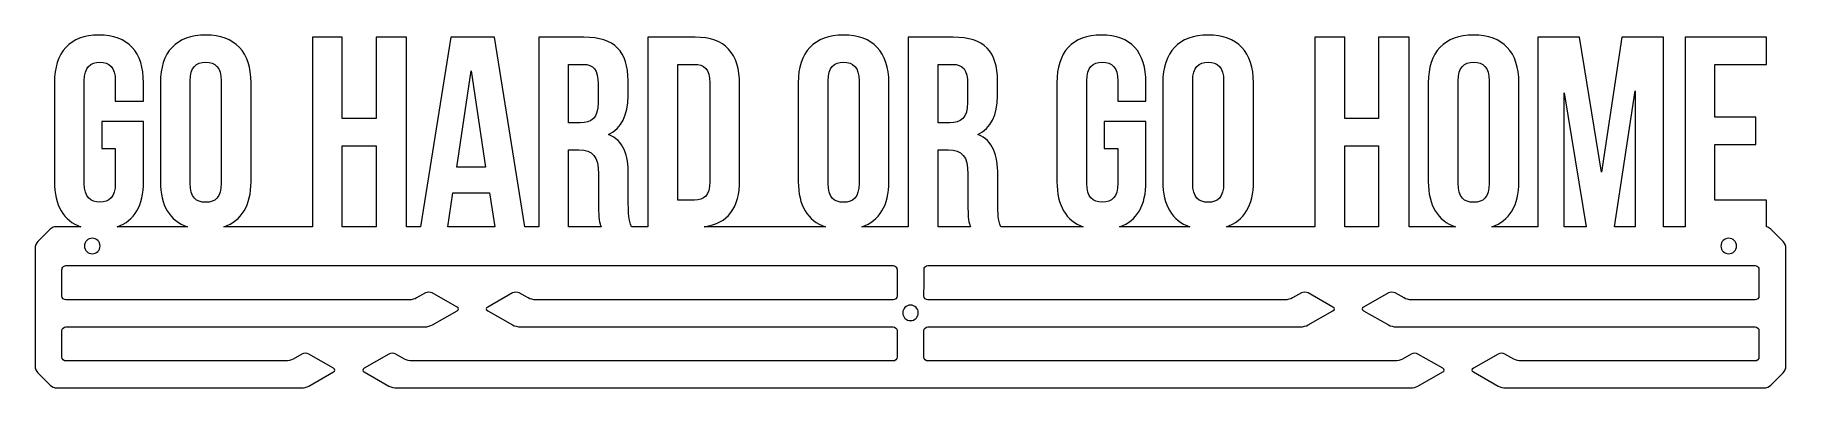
# Model space of a CAD drawing. Header units: inches. Extents: x 19 to 469, y 165 to 256.
import ezdxf

# ---------------------------------------------------------------- set-up
doc = ezdxf.new("R2010")
doc.units = ezdxf.units.IN
doc.header["$MEASUREMENT"] = 0
doc.layers.add('_U+0421_U+043B_U+043E_U+0439 1', color=7, linetype='Continuous')

msp = doc.modelspace()

# ---------------------------------------------------------------- linework, layer by layer
at = {"layer": '_U+0421_U+043B_U+043E_U+0439 1', "lineweight": 0}
for p, q in [((127.06, 221.91), (130.76, 246.61)), ((130.76, 246.61), (134.45, 221.91)), ((411.62, 240.96), (417.32, 206.57)), ((411.62, 206.57), (411.62, 240.96)), ((424.62, 206.57), (429.9, 241.45)), ((429.9, 241.45), (429.9, 206.57)), ((97.62, 227.35), (106.34, 227.35)), ((97.62, 206.57), (97.62, 227.35)), ((106.34, 227.35), (106.34, 206.57)), ((355.26, 227.35), (363.98, 227.35)), ((355.26, 206.57), (355.26, 227.35)), ((363.98, 227.35), (363.98, 206.57)), ((134.45, 221.91), (127.06, 221.91)), ((124.78, 206.57), (126.08, 215.28)), ((126.08, 215.28), (135.5, 215.28)), ((135.5, 215.28), (136.8, 206.57)), ((106.34, 206.57), (97.62, 206.57)), ((136.8, 206.57), (124.78, 206.57)), ((363.98, 206.57), (355.26, 206.57)), ((417.32, 206.57), (411.62, 206.57)), ((429.9, 206.57), (424.62, 206.57))]:
    msp.add_line(p, q, dxfattribs=at)
for points, knots in [([(46.55, 243.54), (46.55, 251.42), (42.64, 255.82), (35.11, 255.82), (27.57, 255.82), (23.67, 251.42), (23.67, 243.54), (23.67, 243.54), (23.67, 218.14), (23.67, 218.14), (23.67, 212.09), (25.97, 208.1), (30.45, 206.57)], [127, 127, 127, 127, 128, 128, 128, 129, 129, 129, 130, 130, 130, 131, 131, 131, 131]), ([(67.22, 206.57), (71.75, 208.1), (74.18, 212.09), (74.18, 218.14), (74.18, 218.14), (74.18, 243.54), (74.18, 243.54), (74.18, 251.42), (70.06, 255.82), (62.53, 255.82), (54.99, 255.82), (50.88, 251.42), (50.88, 243.54), (50.88, 243.54), (50.88, 218.14), (50.88, 218.14), (50.88, 212.09), (53.3, 208.1), (57.83, 206.57)], [106, 106, 106, 106, 107, 107, 107, 108, 108, 108, 109, 109, 109, 110, 110, 110, 111, 111, 111, 112, 112, 112, 112]), ([(190.66, 206.57), (196.8, 207.37), (199.75, 211.46), (199.75, 218.49), (199.75, 218.49), (199.75, 243.19), (199.75, 243.19), (199.75, 251.07), (196.06, 255.26), (188.31, 255.26), (188.31, 255.26), (176.17, 255.26), (176.17, 255.26)], [79, 79, 79, 79, 80, 80, 80, 81, 81, 81, 82, 82, 82, 83, 83, 83, 83]), ([(231.16, 206.57), (235.7, 208.1), (238.12, 212.09), (238.12, 218.14), (238.12, 218.14), (238.12, 243.54), (238.12, 243.54), (238.12, 251.42), (234.01, 255.82), (226.47, 255.82), (218.94, 255.82), (214.82, 251.42), (214.82, 243.54), (214.82, 243.54), (214.82, 218.14), (214.82, 218.14), (214.82, 212.09), (217.25, 208.1), (221.78, 206.57)], [72, 72, 72, 72, 73, 73, 73, 74, 74, 74, 75, 75, 75, 76, 76, 76, 77, 77, 77, 78, 78, 78, 78]), ([(304.19, 243.54), (304.19, 251.42), (300.28, 255.82), (292.75, 255.82), (285.21, 255.82), (281.3, 251.42), (281.3, 243.54), (281.3, 243.54), (281.3, 218.14), (281.3, 218.14), (281.3, 212.09), (283.61, 208.1), (288.08, 206.57)], [58, 58, 58, 58, 59, 59, 59, 60, 60, 60, 61, 61, 61, 62, 62, 62, 62]), ([(324.86, 206.57), (329.39, 208.1), (331.82, 212.09), (331.82, 218.14), (331.82, 218.14), (331.82, 243.54), (331.82, 243.54), (331.82, 251.42), (327.7, 255.82), (320.16, 255.82), (312.63, 255.82), (308.51, 251.42), (308.51, 243.54), (308.51, 243.54), (308.51, 218.14), (308.51, 218.14), (308.51, 212.09), (310.94, 208.1), (315.47, 206.57)], [37, 37, 37, 37, 38, 38, 38, 39, 39, 39, 40, 40, 40, 41, 41, 41, 42, 42, 42, 43, 43, 43, 43]), ([(400.04, 243.54), (400.04, 251.42), (395.93, 255.82), (388.39, 255.82), (380.86, 255.82), (376.74, 251.42), (376.74, 243.54)], [24, 24, 24, 24, 25, 25, 25, 26, 26, 26, 26]), ([(39.3, 217.66), (39.3, 214.1), (37.76, 212.91), (35.32, 212.91), (32.88, 212.91), (31.34, 214.1), (31.34, 217.66), (31.34, 217.66), (31.34, 244.03), (31.34, 244.03), (31.34, 247.59), (32.88, 248.84), (35.32, 248.84), (37.76, 248.84), (39.3, 247.59), (39.3, 244.03)], [119, 119, 119, 119, 120, 120, 120, 121, 121, 121, 122, 122, 122, 123, 123, 123, 124, 124, 124, 124]), ([(58.55, 244.03), (58.55, 247.59), (60.09, 248.84), (62.53, 248.84), (64.97, 248.84), (66.5, 247.59), (66.5, 244.03)], [0, 0, 0, 0, 1, 1, 1, 2, 2, 2, 2]), ([(222.49, 244.03), (222.49, 247.59), (224.03, 248.84), (226.47, 248.84), (228.91, 248.84), (230.45, 247.59), (230.45, 244.03)], [0, 0, 0, 0, 1, 1, 1, 2, 2, 2, 2]), ([(296.93, 217.66), (296.93, 214.1), (295.4, 212.91), (292.96, 212.91), (290.51, 212.91), (288.98, 214.1), (288.98, 217.66), (288.98, 217.66), (288.98, 244.03), (288.98, 244.03), (288.98, 247.59), (290.51, 248.84), (292.96, 248.84), (295.4, 248.84), (296.93, 247.59), (296.93, 244.03)], [50, 50, 50, 50, 51, 51, 51, 52, 52, 52, 53, 53, 53, 54, 54, 54, 55, 55, 55, 55]), ([(316.19, 244.03), (316.19, 247.59), (317.72, 248.84), (320.16, 248.84), (322.61, 248.84), (324.14, 247.59), (324.14, 244.03)], [0, 0, 0, 0, 1, 1, 1, 2, 2, 2, 2]), ([(384.42, 244.03), (384.42, 247.59), (385.95, 248.84), (388.39, 248.84), (390.84, 248.84), (392.37, 247.59), (392.37, 244.03)], [0, 0, 0, 0, 1, 1, 1, 2, 2, 2, 2]), ([(39.77, 206.57), (44.25, 208.1), (46.55, 212.09), (46.55, 218.14), (46.55, 218.14), (46.55, 233.63), (46.55, 233.63)], [113, 113, 113, 113, 114, 114, 114, 115, 115, 115, 115]), ([(66.5, 217.66), (66.5, 214.1), (64.97, 212.84), (62.53, 212.84), (60.09, 212.84), (58.55, 214.1), (58.55, 217.66)], [3, 3, 3, 3, 4, 4, 4, 5, 5, 5, 5]), ([(230.45, 217.66), (230.45, 214.1), (228.91, 212.84), (226.47, 212.84), (224.03, 212.84), (222.49, 214.1), (222.49, 217.66)], [3, 3, 3, 3, 4, 4, 4, 5, 5, 5, 5]), ([(324.14, 217.66), (324.14, 214.1), (322.61, 212.84), (320.16, 212.84), (317.72, 212.84), (316.19, 214.1), (316.19, 217.66)], [3, 3, 3, 3, 4, 4, 4, 5, 5, 5, 5]), ([(392.37, 217.66), (392.37, 214.1), (390.84, 212.84), (388.39, 212.84), (385.95, 212.84), (384.42, 214.1), (384.42, 217.66)], [3, 3, 3, 3, 4, 4, 4, 5, 5, 5, 5]), ([(19.38, 202.77), (18.99, 202.39), (18.67, 201.62), (18.67, 201.07), (18.67, 201.07), (18.67, 170.74), (18.67, 170.74), (18.67, 170.19), (18.99, 169.42), (19.38, 169.03)], [134, 134, 134, 134, 135, 135, 135, 136, 136, 136, 137, 137, 137, 137]), ([(33.38, 199.61), (32.28, 199.61), (31.38, 200.51), (31.38, 201.61), (31.38, 202.72), (32.28, 203.61), (33.38, 203.61), (34.49, 203.61), (35.38, 202.72), (35.38, 201.61), (35.38, 200.51), (34.49, 199.61), (33.38, 199.61)], [0, 0, 0, 0, 1, 1, 1, 2, 2, 2, 3, 3, 3, 4, 4, 4, 4]), ([(453.95, 199.61), (452.85, 199.61), (451.95, 200.51), (451.95, 201.61), (451.95, 202.72), (452.85, 203.61), (453.95, 203.61), (455.06, 203.61), (455.95, 202.72), (455.95, 201.61), (455.95, 200.51), (455.06, 199.61), (453.95, 199.61)], [0, 0, 0, 0, 1, 1, 1, 2, 2, 2, 3, 3, 3, 4, 4, 4, 4]), ([(467.96, 169.03), (468.35, 169.42), (468.67, 170.19), (468.67, 170.74), (468.67, 170.74), (468.67, 201.07), (468.67, 201.07), (468.67, 201.62), (468.35, 202.39), (467.96, 202.77)], [243, 243, 243, 243, 244, 244, 244, 245, 245, 245, 246, 246, 246, 246]), ([(116.75, 188.26), (116.27, 187.99), (115.43, 187.77), (114.88, 187.77), (114.88, 187.77), (26.6, 187.77), (26.6, 187.77), (26.05, 187.77), (25.6, 188.22), (25.6, 188.77), (25.6, 188.77), (25.6, 195.53), (25.6, 195.53), (25.6, 195.66), (25.67, 195.9), (25.67, 195.9)], [158, 158, 158, 158, 159, 159, 159, 160, 160, 160, 161, 161, 161, 162, 162, 162, 163, 163, 163, 163]), ([(25.67, 195.9), (25.81, 196.28), (26.17, 196.56), (26.6, 196.56), (26.6, 196.56), (239.21, 196.56), (239.21, 196.56), (239.64, 196.56), (240.01, 196.28), (240.15, 195.9)], [163, 163, 163, 163, 164, 164, 164, 165, 165, 165, 166, 166, 166, 166]), ([(240.14, 195.9), (240.18, 195.78), (240.21, 195.66), (240.21, 195.53), (240.21, 195.53), (240.21, 188.77), (240.21, 188.77), (240.21, 188.22), (239.76, 187.77), (239.21, 187.77), (239.21, 187.77), (147.28, 187.77), (147.28, 187.77), (146.73, 187.77), (145.88, 187.99), (145.41, 188.26)], [167, 167, 167, 167, 168, 168, 168, 169, 169, 169, 170, 170, 170, 171, 171, 171, 172, 172, 172, 172]), ([(247.19, 195.9), (247.33, 196.28), (247.7, 196.56), (248.13, 196.56), (248.13, 196.56), (460.73, 196.56), (460.73, 196.56), (461.16, 196.56), (461.53, 196.28), (461.67, 195.9)], [214, 214, 214, 214, 215, 215, 215, 216, 216, 216, 217, 217, 217, 217]), ([(461.67, 195.9), (461.67, 195.9), (461.73, 195.66), (461.73, 195.53), (461.73, 195.53), (461.73, 188.77), (461.73, 188.77), (461.73, 188.22), (461.28, 187.77), (460.73, 187.77), (460.73, 187.77), (372.37, 187.77), (372.37, 187.77), (371.82, 187.77), (370.98, 187.99), (370.5, 188.26)], [217, 217, 217, 217, 218, 218, 218, 219, 219, 219, 220, 220, 220, 221, 221, 221, 222, 222, 222, 222]), ([(243.67, 182.43), (242.56, 182.43), (241.67, 183.32), (241.67, 184.43), (241.67, 185.53), (242.56, 186.43), (243.67, 186.43), (244.77, 186.43), (245.67, 185.53), (245.67, 184.43), (245.67, 183.32), (244.77, 182.43), (243.67, 182.43)], [0, 0, 0, 0, 1, 1, 1, 2, 2, 2, 3, 3, 3, 4, 4, 4, 4]), ([(341.84, 188.26), (341.37, 187.99), (340.52, 187.77), (339.97, 187.77), (339.97, 187.77), (248.13, 187.77), (248.13, 187.77), (247.58, 187.77), (247.13, 188.22), (247.13, 188.77)], [209, 209, 209, 209, 210, 210, 210, 211, 211, 211, 212, 212, 212, 212]), ([(85, 172.56), (84.52, 172.29), (83.68, 172.07), (83.13, 172.07), (83.13, 172.07), (26.6, 172.07), (26.6, 172.07), (26.05, 172.07), (25.6, 172.52), (25.6, 173.07), (25.6, 173.07), (25.6, 179.83), (25.6, 179.83), (25.6, 180.38), (26.05, 180.83), (26.6, 180.83), (26.6, 180.83), (118.92, 180.83), (118.92, 180.83), (119.47, 180.83), (120.31, 181.07), (120.79, 181.34)], [146, 146, 146, 146, 147, 147, 147, 148, 148, 148, 149, 149, 149, 150, 150, 150, 151, 151, 151, 152, 152, 152, 153, 153, 153, 153]), ([(141.39, 181.33), (141.87, 181.05), (142.82, 180.83), (143.37, 180.83), (143.37, 180.83), (239.21, 180.83), (239.21, 180.83), (239.76, 180.83), (240.21, 180.38), (240.21, 179.83), (240.21, 179.83), (240.21, 173.07), (240.21, 173.07), (240.21, 172.52), (239.76, 172.07), (239.21, 172.07), (239.21, 172.07), (115.53, 172.07), (115.53, 172.07), (114.98, 172.07), (114.13, 172.29), (113.66, 172.56)], [177, 177, 177, 177, 178, 178, 178, 179, 179, 179, 180, 180, 180, 181, 181, 181, 182, 182, 182, 183, 183, 183, 184, 184, 184, 184]), ([(370.07, 172.56), (369.59, 172.29), (368.75, 172.07), (368.2, 172.07), (368.2, 172.07), (248.13, 172.07), (248.13, 172.07), (247.58, 172.07), (247.13, 172.52), (247.13, 173.07), (247.13, 173.07), (247.13, 179.83), (247.13, 179.83), (247.13, 180.38), (247.58, 180.83), (248.13, 180.83), (248.13, 180.83), (343.97, 180.83), (343.97, 180.83), (344.52, 180.83), (345.38, 181.05), (345.86, 181.33)], [197, 197, 197, 197, 198, 198, 198, 199, 199, 199, 200, 200, 200, 201, 201, 201, 202, 202, 202, 203, 203, 203, 204, 204, 204, 204]), ([(366.49, 181.33), (366.97, 181.05), (367.87, 180.83), (368.42, 180.83), (368.42, 180.83), (460.73, 180.83), (460.73, 180.83), (461.28, 180.83), (461.73, 180.38), (461.73, 179.83), (461.73, 179.83), (461.73, 173.07), (461.73, 173.07), (461.73, 172.52), (461.28, 172.07), (460.73, 172.07), (460.73, 172.07), (400.59, 172.07), (400.59, 172.07), (400.04, 172.07), (399.2, 172.29), (398.72, 172.56)], [227, 227, 227, 227, 228, 228, 228, 229, 229, 229, 230, 230, 230, 231, 231, 231, 232, 232, 232, 233, 233, 233, 234, 234, 234, 234]), ([(22.56, 165.84), (22.95, 165.45), (23.72, 165.13), (24.27, 165.13), (24.27, 165.13), (87.17, 165.13), (87.17, 165.13), (87.72, 165.13), (88.56, 165.37), (89.04, 165.64)], [138, 138, 138, 138, 139, 139, 139, 140, 140, 140, 141, 141, 141, 141]), ([(109.64, 165.63), (110.12, 165.36), (111.07, 165.13), (111.62, 165.13), (111.62, 165.13), (372.19, 165.13), (372.19, 165.13), (372.74, 165.13), (373.6, 165.36), (374.08, 165.63)], [189, 189, 189, 189, 190, 190, 190, 191, 191, 191, 192, 192, 192, 192]), ([(394.71, 165.63), (395.19, 165.36), (396.09, 165.13), (396.64, 165.13), (396.64, 165.13), (463.06, 165.13), (463.06, 165.13), (463.61, 165.13), (464.38, 165.45), (464.77, 165.84)], [239, 239, 239, 239, 240, 240, 240, 241, 241, 241, 242, 242, 242, 242])]:
    msp.add_open_spline(points, degree=3, knots=knots, dxfattribs=at)
for points in [[(97.62, 255.26), (97.62, 255.26), (89.94, 255.26), (89.94, 255.26)], [(89.94, 255.26), (89.94, 255.26), (89.94, 206.57), (89.94, 206.57)], [(97.62, 234.33), (97.62, 234.33), (97.62, 255.26), (97.62, 255.26)], [(114.15, 255.26), (114.15, 255.26), (106.34, 255.26), (106.34, 255.26)], [(106.34, 255.26), (106.34, 255.26), (106.34, 234.33), (106.34, 234.33)], [(114.15, 206.57), (114.15, 206.57), (114.15, 255.26), (114.15, 255.26)], [(125.52, 255.26), (125.52, 255.26), (117.73, 206.57), (117.73, 206.57)], [(136.76, 255.26), (136.76, 255.26), (125.52, 255.26), (125.52, 255.26)], [(144.55, 206.57), (144.55, 206.57), (136.76, 255.26), (136.76, 255.26)], [(159.71, 255.26), (159.71, 255.26), (148.13, 255.26), (148.13, 255.26)], [(148.13, 255.26), (148.13, 255.26), (148.13, 206.57), (148.13, 206.57)], [(171.08, 244.03), (171.08, 251.56), (167.73, 255.26), (159.71, 255.26)], [(176.17, 255.26), (176.17, 255.26), (176.17, 206.57), (176.17, 206.57)], [(254.66, 255.26), (254.66, 255.26), (243.07, 255.26), (243.07, 255.26)], [(243.07, 255.26), (243.07, 255.26), (243.07, 206.57), (243.07, 206.57)], [(266.03, 244.03), (266.03, 251.56), (262.68, 255.26), (254.66, 255.26)], [(355.26, 255.26), (355.26, 255.26), (347.58, 255.26), (347.58, 255.26)], [(347.58, 255.26), (347.58, 255.26), (347.58, 206.57), (347.58, 206.57)], [(355.26, 234.33), (355.26, 234.33), (355.26, 255.26), (355.26, 255.26)], [(371.79, 255.26), (371.79, 255.26), (363.98, 255.26), (363.98, 255.26)], [(363.98, 255.26), (363.98, 255.26), (363.98, 234.33), (363.98, 234.33)], [(371.79, 206.57), (371.79, 206.57), (371.79, 255.26), (371.79, 255.26)], [(415.6, 255.26), (415.6, 255.26), (404.93, 255.26), (404.93, 255.26)], [(404.93, 255.26), (404.93, 255.26), (404.93, 206.57), (404.93, 206.57)], [(421.25, 220.59), (421.25, 220.59), (415.6, 255.26), (415.6, 255.26)], [(426.48, 255.26), (426.48, 255.26), (421.25, 220.59), (421.25, 220.59)], [(437.16, 255.26), (437.16, 255.26), (426.48, 255.26), (426.48, 255.26)], [(437.16, 206.57), (437.16, 206.57), (437.16, 255.26), (437.16, 255.26)], [(463.67, 255.26), (463.67, 255.26), (442.74, 255.26), (442.74, 255.26)], [(442.74, 255.26), (442.74, 255.26), (442.74, 206.57), (442.74, 206.57)], [(463.67, 248.28), (463.67, 248.28), (463.67, 255.26), (463.67, 255.26)], [(155.8, 248.28), (155.8, 248.28), (159.5, 248.28), (159.5, 248.28)], [(155.8, 233.28), (155.8, 233.28), (155.8, 248.28), (155.8, 248.28)], [(159.5, 248.28), (162.22, 248.28), (163.41, 246.82), (163.41, 243.26)], [(183.85, 248.28), (183.85, 248.28), (188.17, 248.28), (188.17, 248.28)], [(183.85, 213.4), (183.85, 213.4), (183.85, 248.28), (183.85, 248.28)], [(188.17, 248.28), (190.61, 248.28), (192.08, 247.1), (192.08, 243.54)], [(250.75, 248.28), (250.75, 248.28), (254.45, 248.28), (254.45, 248.28)], [(250.75, 233.28), (250.75, 233.28), (250.75, 248.28), (250.75, 248.28)], [(254.45, 248.28), (257.17, 248.28), (258.35, 246.82), (258.35, 243.26)], [(450.41, 234.68), (450.41, 234.68), (450.41, 248.28), (450.41, 248.28)], [(450.41, 248.28), (450.41, 248.28), (463.67, 248.28), (463.67, 248.28)], [(39.3, 244.03), (39.3, 244.03), (39.3, 238.8), (39.3, 238.8)], [(46.55, 238.8), (46.55, 238.8), (46.55, 243.54), (46.55, 243.54)], [(58.55, 217.66), (58.55, 217.66), (58.55, 244.03), (58.55, 244.03)], [(66.5, 244.03), (66.5, 244.03), (66.5, 217.66), (66.5, 217.66)], [(163.41, 243.26), (163.41, 243.26), (163.41, 238.45), (163.41, 238.45)], [(171.08, 240.19), (171.08, 240.19), (171.08, 244.03), (171.08, 244.03)], [(192.08, 243.54), (192.08, 243.54), (192.08, 218.14), (192.08, 218.14)], [(222.49, 217.66), (222.49, 217.66), (222.49, 244.03), (222.49, 244.03)], [(230.45, 244.03), (230.45, 244.03), (230.45, 217.66), (230.45, 217.66)], [(258.35, 243.26), (258.35, 243.26), (258.35, 238.45), (258.35, 238.45)], [(266.03, 240.19), (266.03, 240.19), (266.03, 244.03), (266.03, 244.03)], [(296.93, 244.03), (296.93, 244.03), (296.93, 238.8), (296.93, 238.8)], [(304.19, 238.8), (304.19, 238.8), (304.19, 243.54), (304.19, 243.54)], [(316.19, 217.66), (316.19, 217.66), (316.19, 244.03), (316.19, 244.03)], [(324.14, 244.03), (324.14, 244.03), (324.14, 217.66), (324.14, 217.66)], [(376.74, 243.54), (376.74, 243.54), (376.74, 218.14), (376.74, 218.14)], [(384.42, 217.66), (384.42, 217.66), (384.42, 244.03), (384.42, 244.03)], [(392.37, 244.03), (392.37, 244.03), (392.37, 217.66), (392.37, 217.66)], [(400.04, 218.14), (400.04, 218.14), (400.04, 243.54), (400.04, 243.54)], [(39.3, 238.8), (39.3, 238.8), (46.55, 238.8), (46.55, 238.8)], [(166.06, 230.28), (169.41, 231.89), (171.08, 235.17), (171.08, 240.19)], [(261, 230.28), (264.35, 231.89), (266.03, 235.17), (266.03, 240.19)], [(296.93, 238.8), (296.93, 238.8), (304.19, 238.8), (304.19, 238.8)], [(106.34, 234.33), (106.34, 234.33), (97.62, 234.33), (97.62, 234.33)], [(163.41, 238.45), (163.41, 234.54), (161.66, 233.28), (158.8, 233.28)], [(258.35, 238.45), (258.35, 234.54), (256.61, 233.28), (253.75, 233.28)], [(363.98, 234.33), (363.98, 234.33), (355.26, 234.33), (355.26, 234.33)], [(460.95, 234.68), (460.95, 234.68), (450.41, 234.68), (450.41, 234.68)], [(460.95, 227.7), (460.95, 227.7), (460.95, 234.68), (460.95, 234.68)], [(46.55, 233.63), (46.55, 233.63), (35.81, 233.63), (35.81, 233.63)], [(35.81, 233.63), (35.81, 233.63), (35.81, 226.66), (35.81, 226.66)], [(158.8, 233.28), (158.8, 233.28), (155.8, 233.28), (155.8, 233.28)], [(171.15, 219.89), (171.15, 224.98), (169.96, 228.68), (166.06, 230.28)], [(253.75, 233.28), (253.75, 233.28), (250.75, 233.28), (250.75, 233.28)], [(266.1, 219.89), (266.1, 224.98), (264.91, 228.68), (261, 230.28)], [(304.19, 233.63), (304.19, 233.63), (293.44, 233.63), (293.44, 233.63)], [(293.44, 233.63), (293.44, 233.63), (293.44, 226.66), (293.44, 226.66)], [(304.19, 218.14), (304.19, 218.14), (304.19, 233.63), (304.19, 233.63)], [(35.81, 226.66), (35.81, 226.66), (39.3, 226.66), (39.3, 226.66)], [(39.3, 226.66), (39.3, 226.66), (39.3, 217.66), (39.3, 217.66)], [(155.8, 226.31), (155.8, 226.31), (158.45, 226.31), (158.45, 226.31)], [(155.8, 206.57), (155.8, 206.57), (155.8, 226.31), (155.8, 226.31)], [(158.45, 226.31), (162.01, 226.31), (163.48, 224.63), (163.48, 220.1)], [(250.75, 226.31), (250.75, 226.31), (253.4, 226.31), (253.4, 226.31)], [(250.75, 206.57), (250.75, 206.57), (250.75, 226.31), (250.75, 226.31)], [(253.4, 226.31), (256.96, 226.31), (258.42, 224.63), (258.42, 220.1)], [(293.44, 226.66), (293.44, 226.66), (296.93, 226.66), (296.93, 226.66)], [(296.93, 226.66), (296.93, 226.66), (296.93, 217.66), (296.93, 217.66)], [(450.41, 213.4), (450.41, 213.4), (450.41, 227.7), (450.41, 227.7)], [(450.41, 227.7), (450.41, 227.7), (460.95, 227.7), (460.95, 227.7)], [(163.48, 220.1), (163.48, 220.1), (163.48, 212.42), (163.48, 212.42)], [(171.15, 212.35), (171.15, 212.35), (171.15, 219.89), (171.15, 219.89)], [(192.08, 218.14), (192.08, 214.59), (190.61, 213.4), (188.17, 213.4)], [(258.42, 220.1), (258.42, 220.1), (258.42, 212.42), (258.42, 212.42)], [(266.1, 212.35), (266.1, 212.35), (266.1, 219.89), (266.1, 219.89)], [(297.41, 206.57), (301.89, 208.1), (304.19, 212.09), (304.19, 218.14)], [(376.74, 218.14), (376.74, 212.09), (379.17, 208.1), (383.7, 206.57)], [(393.09, 206.57), (397.62, 208.1), (400.04, 212.09), (400.04, 218.14)], [(163.48, 212.42), (163.48, 211.45), (163.48, 210.61), (163.55, 209.98)], [(171.93, 206.57), (171.22, 208.39), (171.15, 209.98), (171.15, 212.35)], [(188.17, 213.4), (188.17, 213.4), (183.85, 213.4), (183.85, 213.4)], [(258.42, 212.42), (258.42, 211.45), (258.42, 210.61), (258.49, 209.98)], [(266.88, 206.57), (266.17, 208.39), (266.1, 209.98), (266.1, 212.35)], [(463.67, 213.4), (463.67, 213.4), (450.41, 213.4), (450.41, 213.4)], [(463.67, 206.57), (463.67, 206.57), (463.67, 213.4), (463.67, 213.4)], [(163.55, 209.98), (163.55, 208.66), (163.68, 207.89), (163.89, 207.33)], [(163.89, 207.33), (163.95, 207.09), (164.06, 206.85), (164.14, 206.57)], [(258.49, 209.98), (258.49, 208.66), (258.63, 207.89), (258.84, 207.33)], [(258.84, 207.33), (258.9, 207.09), (259.01, 206.85), (259.08, 206.57)], [(22.56, 205.96), (22.56, 205.96), (19.38, 202.77), (19.38, 202.77)], [(23.67, 206.57), (23.25, 206.45), (22.82, 206.22), (22.56, 205.96)], [(30.45, 206.57), (30.45, 206.57), (23.67, 206.57), (23.67, 206.57)], [(57.83, 206.57), (57.83, 206.57), (39.77, 206.57), (39.77, 206.57)], [(89.94, 206.57), (89.94, 206.57), (67.22, 206.57), (67.22, 206.57)], [(117.73, 206.57), (117.73, 206.57), (114.15, 206.57), (114.15, 206.57)], [(148.13, 206.57), (148.13, 206.57), (144.55, 206.57), (144.55, 206.57)], [(164.14, 206.57), (164.14, 206.57), (155.8, 206.57), (155.8, 206.57)], [(176.17, 206.57), (176.17, 206.57), (171.93, 206.57), (171.93, 206.57)], [(221.78, 206.57), (221.78, 206.57), (190.66, 206.57), (190.66, 206.57)], [(243.07, 206.57), (243.07, 206.57), (231.16, 206.57), (231.16, 206.57)], [(259.08, 206.57), (259.08, 206.57), (250.75, 206.57), (250.75, 206.57)], [(288.08, 206.57), (288.08, 206.57), (266.88, 206.57), (266.88, 206.57)], [(315.47, 206.57), (315.47, 206.57), (297.41, 206.57), (297.41, 206.57)], [(347.58, 206.57), (347.58, 206.57), (324.86, 206.57), (324.86, 206.57)], [(383.7, 206.57), (383.7, 206.57), (371.79, 206.57), (371.79, 206.57)], [(404.93, 206.57), (404.93, 206.57), (393.09, 206.57), (393.09, 206.57)], [(442.74, 206.57), (442.74, 206.57), (437.16, 206.57), (437.16, 206.57)], [(464.77, 205.96), (464.51, 206.22), (464.09, 206.45), (463.67, 206.57)], [(467.96, 202.77), (467.96, 202.77), (464.77, 205.96), (464.77, 205.96)], [(240.15, 195.9), (240.15, 195.9), (240.14, 195.9), (240.14, 195.9)], [(247.13, 188.77), (247.13, 188.77), (247.15, 195.78), (247.2, 195.9)], [(247.2, 195.9), (247.2, 195.9), (247.19, 195.9), (247.19, 195.9)], [(119.02, 189.55), (119.02, 189.55), (116.75, 188.26), (116.75, 188.26)], [(120.76, 189.55), (120.28, 189.82), (119.5, 189.82), (119.02, 189.55)], [(127.15, 185.93), (127.15, 185.93), (120.76, 189.55), (120.76, 189.55)], [(141.39, 189.55), (141.39, 189.55), (135, 185.93), (135, 185.93)], [(143.13, 189.55), (142.66, 189.82), (141.87, 189.82), (141.39, 189.55)], [(145.41, 188.26), (145.41, 188.26), (143.13, 189.55), (143.13, 189.55)], [(344.12, 189.55), (344.12, 189.55), (341.84, 188.26), (341.84, 188.26)], [(345.86, 189.55), (345.38, 189.82), (344.59, 189.82), (344.12, 189.55)], [(352.25, 185.93), (352.25, 185.93), (345.86, 189.55), (345.86, 189.55)], [(366.49, 189.55), (366.49, 189.55), (360.1, 185.93), (360.1, 185.93)], [(368.23, 189.55), (367.75, 189.82), (366.97, 189.82), (366.49, 189.55)], [(370.5, 188.26), (370.5, 188.26), (368.23, 189.55), (368.23, 189.55)], [(120.79, 181.34), (120.79, 181.34), (127.15, 184.94), (127.15, 184.94)], [(127.15, 184.94), (127.63, 185.21), (127.63, 185.66), (127.15, 185.93)], [(135, 185.93), (134.52, 185.66), (134.52, 185.21), (135, 184.94)], [(135, 184.94), (135, 184.94), (141.39, 181.33), (141.39, 181.33)], [(345.86, 181.33), (345.86, 181.33), (352.25, 184.94), (352.25, 184.94)], [(352.25, 184.94), (352.72, 185.21), (352.72, 185.66), (352.25, 185.93)], [(360.1, 185.93), (359.62, 185.66), (359.62, 185.21), (360.1, 184.94)], [(360.1, 184.94), (360.1, 184.94), (366.49, 181.33), (366.49, 181.33)], [(87.27, 173.85), (87.27, 173.85), (85, 172.56), (85, 172.56)], [(89.01, 173.85), (88.53, 174.12), (87.75, 174.12), (87.27, 173.85)], [(95.4, 170.23), (95.4, 170.23), (89.01, 173.85), (89.01, 173.85)], [(109.64, 173.85), (109.64, 173.85), (103.25, 170.23), (103.25, 170.23)], [(111.38, 173.85), (110.91, 174.12), (110.12, 174.12), (109.64, 173.85)], [(113.66, 172.56), (113.66, 172.56), (111.38, 173.85), (111.38, 173.85)], [(372.34, 173.85), (372.34, 173.85), (370.07, 172.56), (370.07, 172.56)], [(374.08, 173.85), (373.6, 174.12), (372.82, 174.12), (372.34, 173.85)], [(380.47, 170.23), (380.47, 170.23), (374.08, 173.85), (374.08, 173.85)], [(394.71, 173.85), (394.71, 173.85), (388.32, 170.23), (388.32, 170.23)], [(396.45, 173.85), (395.97, 174.12), (395.19, 174.12), (394.71, 173.85)], [(398.72, 172.56), (398.72, 172.56), (396.45, 173.85), (396.45, 173.85)], [(19.38, 169.03), (19.38, 169.03), (22.56, 165.84), (22.56, 165.84)], [(89.04, 165.64), (89.04, 165.64), (95.4, 169.24), (95.4, 169.24)], [(95.4, 169.24), (95.88, 169.52), (95.88, 169.96), (95.4, 170.23)], [(103.25, 170.23), (102.77, 169.96), (102.77, 169.52), (103.25, 169.24)], [(103.25, 169.24), (103.25, 169.24), (109.64, 165.63), (109.64, 165.63)], [(374.08, 165.63), (374.08, 165.63), (380.47, 169.24), (380.47, 169.24)], [(380.47, 169.24), (380.95, 169.52), (380.95, 169.96), (380.47, 170.23)], [(388.32, 170.23), (387.84, 169.96), (387.84, 169.52), (388.32, 169.24)], [(388.32, 169.24), (388.32, 169.24), (394.71, 165.63), (394.71, 165.63)], [(464.77, 165.84), (464.77, 165.84), (467.96, 169.03), (467.96, 169.03)]]:
    msp.add_open_spline(points, degree=3, dxfattribs=at)

doc.saveas('drawing.dxf')
